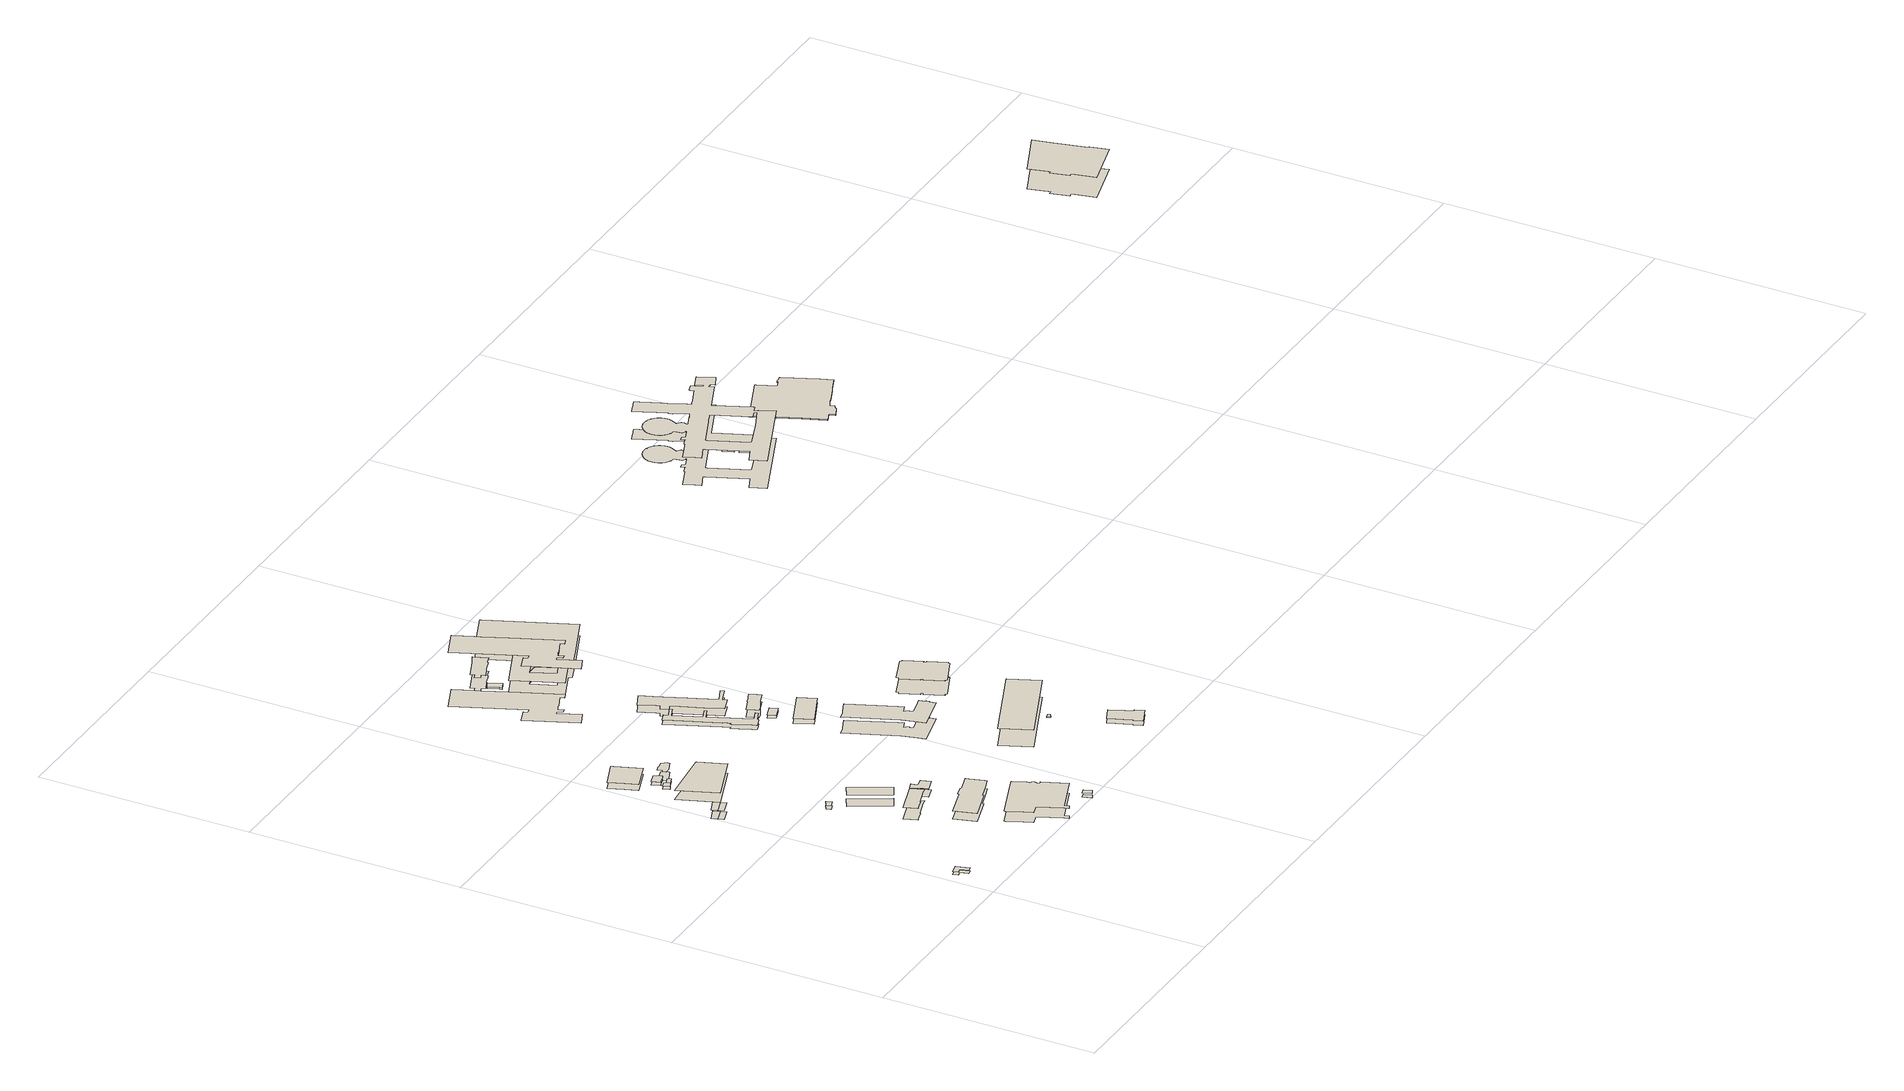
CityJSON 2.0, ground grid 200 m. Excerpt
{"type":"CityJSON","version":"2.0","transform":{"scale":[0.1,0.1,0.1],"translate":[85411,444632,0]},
"CityObjects":{
"building1":{"type":"Building","attributes":{"yearOfConstruction":"2009-01-01Z","measuredHeight":2.83,"storeysAboveGround":0},"geometry":[{"type":"MultiSurface","lod":"1.2","boundaries":[[[0,1,2,3,4,5]],[[6,7,8,9,10,11]]]}]},
"building2":{"type":"Building","attributes":{"yearOfConstruction":"2011-01-01Z","measuredHeight":8.49,"storeysAboveGround":2},"geometry":[{"type":"MultiSurface","lod":"1.2","boundaries":[[[12,13,14,15]],[[16,17,18,19]]]}]},
"building3":{"type":"Building","attributes":{"yearOfConstruction":"2011-01-01Z","measuredHeight":8.48,"storeysAboveGround":2},"geometry":[{"type":"MultiSurface","lod":"1.2","boundaries":[[[20,21,13,12]],[[22,23,17,16]]]}]},
"building4":{"type":"Building","attributes":{"yearOfConstruction":"2009-01-01Z","measuredHeight":3.76,"storeysAboveGround":1},"geometry":[{"type":"MultiSurface","lod":"1.2","boundaries":[[[24,25,26,27]],[[28,29,30,31]]]}]},
"building5":{"type":"Building","attributes":{"yearOfConstruction":"1968-01-01Z","measuredHeight":2.96,"storeysAboveGround":0},"geometry":[{"type":"MultiSurface","lod":"1.2","boundaries":[[[32,33,34,35,36,37]],[[38,39,40,41,42,43]]]}]},
"building6":{"type":"Building","attributes":{"yearOfConstruction":"2010-01-01Z","measuredHeight":11.3,"storeysAboveGround":3},"geometry":[{"type":"MultiSurface","lod":"1.2","boundaries":[[[44,45,46,47,48,49,50,51,52,53]],[[54,55,56,57,58,59,60,61,62,63]]]}]},
"building7":{"type":"Building","attributes":{"yearOfConstruction":"1956-01-01Z","measuredHeight":5.81,"storeysAboveGround":1},"geometry":[{"type":"MultiSurface","lod":"1.2","boundaries":[[[64,65,66,67,68,69,70,71,72,73,74,75,76,64,77]],[[78,79,80,81,82,83,84,85,86,87,88,89,90,78,91]]]}]},
"building8":{"type":"Building","attributes":{"yearOfConstruction":"2011-01-01Z","measuredHeight":9.12,"storeysAboveGround":3},"geometry":[{"type":"MultiSurface","lod":"1.2","boundaries":[[[92,93,94,95]],[[96,97,98,99]]]}]},
"building9":{"type":"Building","attributes":{"yearOfConstruction":"1967-01-01Z","measuredHeight":2.15,"storeysAboveGround":0},"geometry":[{"type":"MultiSurface","lod":"1.2","boundaries":[[[100,101,102,103]],[[104,105,106,107]]]}]},
"building10":{"type":"Building","attributes":{"yearOfConstruction":"1953-01-01Z","measuredHeight":3.11,"storeysAboveGround":1},"geometry":[{"type":"MultiSurface","lod":"1.2","boundaries":[[[108,109,110,111,112,113,114,115]],[[116,117,118,119,120,121,122,123]]]}]},
"building11":{"type":"Building","attributes":{"yearOfConstruction":"2009-01-01Z","measuredHeight":10.89,"storeysAboveGround":3},"geometry":[{"type":"MultiSurface","lod":"1.2","boundaries":[[[124,125,126,127]],[[128,129,130,131]]]}]},
"building12":{"type":"Building","attributes":{"yearOfConstruction":"1953-01-01Z","measuredHeight":8.52,"storeysAboveGround":2},"geometry":[{"type":"MultiSurface","lod":"1.2","boundaries":[[[110,132,133,134,135,136,137,138,139,140,141,142,143,112,111]],[[144,145,146,147,148,149,150,151,152,153,154,155,156,157,158]]]}]},
"building13":{"type":"Building","attributes":{"yearOfConstruction":"1944-01-01Z","measuredHeight":7.93,"storeysAboveGround":2},"geometry":[{"type":"MultiSurface","lod":"1.2","boundaries":[[[159,160,161,162,163,164,165,166,167,168,169,170,171,172,173,174,175]],[[176,177,178,179,180,181,182,183,184,185,186,187,188,189,190,191,192]]]}]},
"building14":{"type":"Building","attributes":{"yearOfConstruction":"1989-01-01Z","measuredHeight":9.69,"storeysAboveGround":3},"geometry":[{"type":"MultiSurface","lod":"1.2","boundaries":[[[193,194,195,196,197,198,199,200,201,202,203,204,205,206,207,208,209,210,211,210,212,213,214,215,216,217,218,219,220,221,222,223,224,225,226,227,228,229,230,231,232,233,234,235,236,237,238,239,240,241,242,243,244,245,246,247,248,249,250,251,252,253,254,255,256,257,258,259,260,261]],[[262,263,264,265,266,267,268,269,270,271,272,273,274,275,276,277,278,279,280,279,281,282,283,284,285,286,287,288,289,290,291,292,293,294,295,296,297,298,299,300,301,302,303,304,305,306,307,308,309,310,311,312,313,314,315,316,317,318,319,320,321,322,323,324,325,326,327,328,329,330]]]}]},
"building15":{"type":"Building","attributes":{"yearOfConstruction":"2001-01-01Z","measuredHeight":7.94,"storeysAboveGround":2},"geometry":[{"type":"MultiSurface","lod":"1.2","boundaries":[[[331,332,333,334,335,336,337,338]],[[339,340,341,342,343,344,345,346]]]}]},
"building16":{"type":"Building","attributes":{"yearOfConstruction":"1974-01-01Z","measuredHeight":4.14,"storeysAboveGround":1},"geometry":[{"type":"MultiSurface","lod":"1.2","boundaries":[[[347,348,349,350]],[[351,352,353,354]]]}]},
"building17":{"type":"Building","attributes":{"yearOfConstruction":"1965-01-01Z","measuredHeight":52.37,"storeysAboveGround":17},"geometry":[{"type":"MultiSurface","lod":"1.2","boundaries":[[[355,356,357,358,359,360,361,362,363,364,365,366,367,368,369,370,371,372,373,374,375]],[[376,377,378,379,380,381,382,383,384,385,386,387,388,389,390,391,392,393,394,395,396]]]}]},
"building18":{"type":"Building","attributes":{"yearOfConstruction":"1968-01-01Z","measuredHeight":4.04,"storeysAboveGround":1},"geometry":[{"type":"MultiSurface","lod":"1.2","boundaries":[[[397,398,399,400,401,402,403,404,405,406,407,408,409,410,411,412,413,414,415,416,417,418,419,420,421,422,423,424,425,426,427,428]],[[429,430,431,432,433,434,435,436,437,438,439,440,441,442,443,444,445,446,447,448,449,450,451,452,453,454,455,456,457,458,459,460]]]}]},
"building19":{"type":"Building","attributes":{"yearOfConstruction":"1991-01-01Z","measuredHeight":15.61,"storeysAboveGround":5},"geometry":[{"type":"MultiSurface","lod":"1.2","boundaries":[[[461,462,463,464,465,466,467,468,469,470,471,472,473,474,475,476,477,478,479,480,481,482,483,484,485,486,487]],[[488,489,490,491,492,493,494,495,496,497,498,499,500,501,502,503,504,505,506,507,508,509,510,511,512,513,514]]]}]},
"building20":{"type":"Building","attributes":{"yearOfConstruction":"1968-01-01Z","measuredHeight":7.04,"storeysAboveGround":2},"geometry":[{"type":"MultiSurface","lod":"1.2","boundaries":[[[515,516,517,518,519,414,413,410,409,520,521,522,523,524,525,526,527,528,529,530,531,532,533,534,535,536,537,538,539]],[[540,541,542,543,544,545,546,547,548,549,550,551,552,553,554,555,556,557,558,559,560,561,562,563,564,565,566,567,568]]]}]},
"building21":{"type":"Building","attributes":{"yearOfConstruction":"1968-01-01Z","measuredHeight":2.72,"storeysAboveGround":0},"geometry":[{"type":"MultiSurface","lod":"1.2","boundaries":[[[569,570,571,572]],[[573,574,575,576]]]}]},
"building22":{"type":"Building","attributes":{"yearOfConstruction":"1979-01-01Z","measuredHeight":1.59,"storeysAboveGround":0},"geometry":[{"type":"MultiSurface","lod":"1.2","boundaries":[[[577,578,579,580,581,582,583,584,585]],[[586,587,588,589,590,591,592,593,594]]]}]},
"building23":{"type":"Building","attributes":{"yearOfConstruction":"1968-01-01Z","measuredHeight":7.01,"storeysAboveGround":2},"geometry":[{"type":"MultiSurface","lod":"1.2","boundaries":[[[406,405,595,596,597,598,599,600,601,602,603,604,605,606,607,608]],[[609,610,611,612,613,614,615,616,617,618,619,620,621,622,623,624]]]}]},
"building24":{"type":"Building","attributes":{"yearOfConstruction":"2018-01-01Z","measuredHeight":4.53,"storeysAboveGround":1},"geometry":[{"type":"MultiSurface","lod":"1.2","boundaries":[[[625,626,627,628]],[[629,630,631,632]]]}]},
"building25":{"type":"Building","attributes":{"yearOfConstruction":"1997-01-01Z","measuredHeight":12.88,"storeysAboveGround":4},"geometry":[{"type":"MultiSurface","lod":"1.2","boundaries":[[[367,633,634,635,636,637,638,639,640,641,642,643,644,645,646,647,648,368]],[[649,650,651,652,653,654,655,656,657,658,659,660,661,662,663,664,665,666]]]}]},
"building26":{"type":"Building","attributes":{"yearOfConstruction":"2012-01-01Z","measuredHeight":16.18,"storeysAboveGround":5},"geometry":[{"type":"MultiSurface","lod":"1.2","boundaries":[[[667,668,669,670,671,672]],[[673,674,675,676,677,678]]]}]},
"building27":{"type":"Building","attributes":{"yearOfConstruction":"2013-01-01Z","measuredHeight":1.03,"storeysAboveGround":0},"geometry":[{"type":"MultiSurface","lod":"1.2","boundaries":[[[679,680,681,682]],[[683,684,685,686]]]}]},
"building28":{"type":"Building","attributes":{"yearOfConstruction":"2017-01-01Z","measuredHeight":4.37,"storeysAboveGround":1},"geometry":[{"type":"MultiSurface","lod":"1.2","boundaries":[[[687,688,689,690,691,692,693,694,695,696,697,698]],[[699,700,701,702,703,704,705,706,707,708,709,710]]]}]},
"building29":{"type":"Building","attributes":{"yearOfConstruction":"1965-01-01Z","measuredHeight":11.27,"storeysAboveGround":3},"geometry":[{"type":"MultiSurface","lod":"1.2","boundaries":[[[711,712,713,714,715,716,717,718,719,720,366,365,721,722,723,724,711,725,726,727,728,725]],[[729,730,731,732,733,734,735,736,737,738,739,740,741,742,743,744,729,745,746,747,748,745]]]}]},
"building30":{"type":"Building","attributes":{"yearOfConstruction":"2012-01-01Z","measuredHeight":13.68,"storeysAboveGround":4},"geometry":[{"type":"MultiSurface","lod":"1.2","boundaries":[[[749,750,751,752,753,754,755,756,757,758,759,760,761,762,763,764,765,766,767,768]],[[769,770,771,772,773,774,775,776,777,778,779,780,781,782,783,784,785,786,787,788]]]}]},
"building31":{"type":"Building","attributes":{"yearOfConstruction":"1991-01-01Z","measuredHeight":3.62,"storeysAboveGround":1},"geometry":[{"type":"MultiSurface","lod":"1.2","boundaries":[[[789,790,791,792,793,794]],[[795,796,797,798,799,800]]]}]},
"building32":{"type":"Building","attributes":{"yearOfConstruction":"1963-01-01Z","measuredHeight":26.65,"storeysAboveGround":8},"geometry":[{"type":"MultiSurface","lod":"1.2","boundaries":[[[801,802,803,804,805,806,807,808,809,810,811,812,813,814,815,816,817,818,819,820,821,822,823,824,825,826,827,828,829,830,831,832,833,834,835,836,837,838,839,840,841,842,843,844,845,846,847,848,849,850,851,852,853,854,855,856,857,858,859,860,861,862,863,864,865,866,867,868,869,870,871,872,873,874,875,876,877,878,879,880,881,882,883,884,885,886,887,888,889,890,891,892,893,894,895,896,897,898,899,900,901,902,903,904,905,906,907,908,909,910,911,912,913,914,915,916,917,918,919,920,921,922,923,924,925,926,927,928,929,930,931,932,933,934,935,936,937,938,939,940,941,942,943,944,945,946,947,948,949,950,951,952,953,954,955,956,957,958,959,960,961,962,963,964,965,966,967,968,969,970,971,972,973,974,975,976,977,978,979,980,981,982,983,984,985,986,987,988,989,990,991,992,993,994,995,996,997,998,999,1000,1001,1002,1003,1004,1005,1006,1007,1008,1009,1010,1011,1012,1013,1014,1015,1016,1017,1018,1019,1020,1021,1022,1023,1024,1025,1026,1027,1028,1029,1030,1031,1032,1033,1034,1035,1036,1037,1038,1039,1040,1041,1042,1043,1044,1045,1046,1047,1048,1049,1050,1051,1052,1053,1054,1055,1056,1057,1058,1059,1060,1061,1062,1063,1064,1065,1066,1067,1068,1069,1070,1071,1072,1073,1074,1075,1076,1077,1078,1079,1080,1081,1082,1083,1084,1085,1086,1087,1088,1089,1090,1091,1092,1093,1094,1095,1096,1097,1098,1099,1100,1101,1102,1103,1104,1105,1106,1107,1108,1109,1110,1111,1112,1113,1114,1115,1116,1117,1118,1119,1120,1121,1122,1123,1124,1125,1126,1127,1128,1129,1130,1131,1132,1133,1134,1135,1136,1137,1138,1139,1140,1141,1142,1143,1144,1145,1146,1147,1148,1149,1150,1151,1152,1153,1154,1155,1156,1157,1158,1159,1160,1161,1162,1163,1164,1165,1166,1167,1168,1169,1170,1171,1172,1173,1174,1175,1176,1177,1178,1179,1180,1181,1182,1183,1184,1185,1186,1187,1188,1189,1190,1191,1192,1193,1194,1195,1196,1197,1198,1199,1200,1201,1202,1203,1204,1205,1206,1207,1208,1209,1210,1211,1212,1213,1214,1215,1216,1217,1218,1219,1220,1221,1222,1223,1224,1225,1226,1227,1228,1229,1230,1231,1232,1233,1234,1235,1236,1237,1238,1239,1240,1241,1242,1243,1244,1245,1244,1246,1247,1248,1249,1250,1251,1252,1253,1254,1255,1256,801,1257,1258,1259,1260,1261,1262,1263,1264,1265,1266,1267,1268,1269,1270,1271,1257]],[[1272,1273,1274,1275,1276,1277,1278,1279,1280,1281,1282,1283,1284,1285,1286,1287,1288,1289,1290,1291,1292,1293,1294,1295,1296,1297,1298,1299,1300,1301,1302,1303,1304,1305,1306,1307,1308,1309,1310,1311,1312,1313,1314,1315,1316,1317,1318,1319,1320,1321,1322,1323,1324,1325,1326,1327,1328,1329,1330,1331,1332,1333,1334,1335,1336,1337,1338,1339,1340,1341,1342,1343,1344,1345,1346,1347,1348,1349,1350,1351,1352,1353,1354,1355,1356,1357,1358,1359,1360,1361,1362,1363,1364,1365,1366,1367,1368,1369,1370,1371,1372,1373,1374,1375,1376,1377,1378,1379,1380,1381,1382,1383,1384,1385,1386,1387,1388,1389,1390,1391,1392,1393,1394,1395,1396,1397,1398,1399,1400,1401,1402,1403,1404,1405,1406,1407,1408,1409,1410,1411,1412,1413,1414,1415,1416,1417,1418,1419,1420,1421,1422,1423,1424,1425,1426,1427,1428,1429,1430,1431,1432,1433,1434,1435,1436,1437,1438,1439,1440,1441,1442,1443,1444,1445,1446,1447,1448,1449,1450,1451,1452,1453,1454,1455,1456,1457,1458,1459,1460,1461,1462,1463,1464,1465,1466,1467,1468,1469,1470,1471,1472,1473,1474,1475,1476,1477,1478,1479,1480,1481,1482,1483,1484,1485,1486,1487,1488,1489,1490,1491,1492,1493,1494,1495,1496,1497,1498,1499,1500,1501,1502,1503,1504,1505,1506,1507,1508,1509,1510,1511,1512,1513,1514,1515,1516,1517,1518,1519,1520,1521,1522,1523,1524,1525,1526,1527,1528,1529,1530,1531,1532,1533,1534,1535,1536,1537,1538,1539,1540,1541,1542,1543,1544,1545,1546,1547,1548,1549,1550,1551,1552,1553,1554,1555,1556,1557,1558,1559,1560,1561,1562,1563,1564,1565,1566,1567,1568,1569,1570,1571,1572,1573,1574,1575,1576,1577,1578,1579,1580,1581,1582,1583,1584,1585,1586,1587,1588,1589,1590,1591,1592,1593,1594,1595,1596,1597,1598,1599,1600,1601,1602,1603,1604,1605,1606,1607,1608,1609,1610,1611,1612,1613,1614,1615,1616,1617,1618,1619,1620,1621,1622,1623,1624,1625,1626,1627,1628,1629,1630,1631,1632,1633,1634,1635,1636,1637,1638,1639,1640,1641,1642,1643,1644,1645,1646,1647,1648,1649,1650,1651,1652,1653,1654,1655,1656,1657,1658,1659,1660,1661,1662,1663,1664,1665,1666,1667,1668,1669,1670,1671,1672,1673,1674,1675,1676,1677,1678,1679,1680,1681,1682,1683,1684,1685,1686,1687,1688,1689,1690,1691,1692,1693,1694,1695,1696,1697,1698,1699,1700,1701,1702,1703,1704,1705,1706,1707,1708,1709,1710,1711,1712,1713,1714,1715,1716,1715,1717,1718,1719,1720,1721,1722,1723,1724,1725,1726,1727,1272,1728,1729,1730,1731,1732,1733,1734,1735,1736,1737,1738,1739,1740,1741,1742,1728]]]}]},
"building33":{"type":"Building","attributes":{"yearOfConstruction":"1970-01-01Z","measuredHeight":2.94,"storeysAboveGround":0},"geometry":[{"type":"MultiSurface","lod":"1.2","boundaries":[[[1743,1744,1745,1746]],[[1747,1748,1749,1750]]]}]},
"building34":{"type":"Building","attributes":{"yearOfConstruction":"2017-01-01Z","measuredHeight":1.04,"storeysAboveGround":0},"geometry":[{"type":"MultiSurface","lod":"1.2","boundaries":[[[1751,1752,1753,1754,1755,1756,1757,1758,1759,1760,1761,1762,1763,1764,1765,1766,1767,1768,1769,1770,1771,1772,1773,1774,1775,1776,1777,1778,1779,1780,1781,1782,1783,1784,1785,1786,1787,1788,1789,1790,1791,1792,1793,1794,1795,1796,1797,1798,1799,1800,1801,1802,1803,1804]],[[1805,1806,1807,1808,1809,1810,1811,1812,1813,1814,1815,1816,1817,1818,1819,1820,1821,1822,1823,1824,1825,1826,1827,1828,1829,1830,1831,1832,1833,1834,1835,1836,1837,1838,1839,1840,1841,1842,1843,1844,1845,1846,1847,1848,1849,1850,1851,1852,1853,1854,1855,1856,1857,1858]]]}]},
"building35":{"type":"Building","attributes":{"yearOfConstruction":"2010-01-01Z","measuredHeight":19.54,"storeysAboveGround":6},"geometry":[{"type":"MultiSurface","lod":"1.2","boundaries":[[[1859,1860,1861,1862,1863,1864,1865,1866,1867,1868,1869,1870,1871,1872,1873,1874]],[[1875,1876,1877,1878,1879,1880,1881,1882,1883,1884,1885,1886,1887,1888,1889,1890]]]}]}
},
"vertices":[
[126,390,0],[167,410,0],[192,330,0],[234,340,0],[196,460,0],[113,440,0],[126,390,28],[167,410,28],[192,330,28],[234,340,28],[196,460,28],[113,440,28],
[23,2620,0],[146,2660,0],[127,2720,0],[4,2670,0],[23,2620,85],[146,2660,85],[127,2720,85],[4,2670,85],
[43,2570,0],[165,2610,0],[43,2570,85],[165,2610,85],
[664,1870,0],[646,1920,0],[591,1890,0],[609,1850,0],[664,1870,38],[646,1920,38],[591,1890,38],[609,1850,38],
[277,3200,0],[307,3220,0],[329,3230,0],[313,3260,0],[306,3280,0],[254,3260,0],[277,3200,30],[307,3220,30],[329,3230,30],[313,3260,30],[306,3280,30],[254,3260,30],
[1052,1340,0],[746,1240,0],[786,1120,0],[834,1140,0],[835,1140,0],[893,1150,0],[892,1160,0],[986,1190,0],[1044,1210,0],[1092,1220,0],[1052,1340,113],[746,1240,113],[786,1120,113],[834,1140,113],[835,1140,113],[893,1150,113],[892,1160,113],[986,1190,113],[1044,1210,113],[1092,1220,113],
[301,3780,0],[49,3680,0],[102,3540,0],[100,3540,0],[140,3430,0],[143,3430,0],[395,3520,0],[308,3760,0],[311,3760,0],[307,3770,0],[304,3770,0],[303,3770,0],[302,3780,0],[300,3780,0],[301,3780,58],[49,3680,58],[102,3540,58],[100,3540,58],[140,3430,58],[143,3430,58],[395,3520,58],[308,3760,58],[311,3760,58],[307,3770,58],[304,3770,58],[303,3770,58],[302,3780,58],[300,3780,58],
[279,2730,0],[744,2900,0],[649,3150,0],[145,3090,0],[279,2730,91],[744,2900,91],[649,3150,91],[145,3090,91],
[328,3230,0],[403,3260,0],[391,3290,0],[317,3260,0],[328,3230,22],[403,3260,22],[391,3290,22],[317,3260,22],
[302,3300,0],[315,3310,0],[383,3330,0],[400,3340,0],[385,3380,0],[379,3380,0],[366,3410,0],[273,3380,0],[302,3300,31],[315,3310,31],[383,3330,31],[400,3340,31],[385,3380,31],[379,3380,31],[366,3410,31],[273,3380,31],
[899,1410,0],[1009,1470,0],[823,1820,0],[712,1760,0],[899,1410,109],[1009,1470,109],[823,1820,109],[712,1760,109],
[395,3300,0],[439,3300,0],[529,3340,0],[527,3350,0],[531,3350,0],[532,3360,0],[525,3370,0],[519,3380,0],[515,3380,0],[501,3410,0],[438,3390,0],[434,3400,0],[383,3330,85],[395,3300,85],[439,3300,85],[529,3340,85],[527,3350,85],[531,3350,85],[532,3360,85],[525,3370,85],[519,3380,85],[515,3380,85],[501,3410,85],[438,3390,85],[434,3400,85],[385,3380,85],[400,3340,85],
[1463,1030,0],[1441,1020,0],[1304,980,0],[1300,990,0],[1218,970,0],[1219,960,0],[1206,960,0],[1209,950,0],[936,870,0],[996,670,0],[1283,760,0],[1278,770,0],[1435,820,0],[1495,840,0],[1517,850,0],[1510,870,0],[1470,1000,0],[1463,1030,79],[1441,1020,79],[1304,980,79],[1300,990,79],[1218,970,79],[1219,960,79],[1206,960,79],[1209,950,79],[936,870,79],[996,670,79],[1283,760,79],[1278,770,79],[1435,820,79],[1495,840,79],[1517,850,79],[1510,870,79],[1470,1000,79],
[1657,420,0],[1643,450,0],[1644,450,0],[1645,450,0],[1646,450,0],[1647,450,0],[1648,450,0],[1649,450,0],[1649,460,0],[1650,460,0],[1651,460,0],[1652,460,0],[1653,460,0],[1654,460,0],[1655,460,0],[1656,460,0],[1657,460,0],[1657,470,0],[1658,470,0],[1657,480,0],[1656,480,0],[1655,480,0],[1654,480,0],[1653,480,0],[1652,480,0],[1651,480,0],[1650,480,0],[1650,490,0],[1649,490,0],[1648,490,0],[1647,490,0],[1646,490,0],[1645,490,0],[1644,490,0],[1643,490,0],[1642,490,0],[1641,490,0],[1640,490,0],[1639,490,0],[1638,490,0],[1637,490,0],[1636,490,0],[1635,490,0],[1634,490,0],[1633,490,0],[1632,490,0],[1631,490,0],[1631,480,0],[1630,480,0],[1623,500,0],[1632,510,0],[1623,530,0],[1622,530,0],[1599,590,0],[1575,650,0],[1573,650,0],[1518,630,0],[1106,470,0],[1108,460,0],[1132,400,0],[1197,240,0],[1293,270,0],[1382,50,0],[1383,50,0],[1397,10,0],[1435,30,0],[1420,70,0],[1766,200,0],[1677,430,0],[1657,420,97],[1643,450,97],[1644,450,97],[1645,450,97],[1646,450,97],[1647,450,97],[1648,450,97],[1649,450,97],[1649,460,97],[1650,460,97],[1651,460,97],[1652,460,97],[1653,460,97],[1654,460,97],[1655,460,97],[1656,460,97],[1657,460,97],[1657,470,97],[1658,470,97],[1657,480,97],[1656,480,97],[1655,480,97],[1654,480,97],[1653,480,97],[1652,480,97],[1651,480,97],[1650,480,97],[1650,490,97],[1649,490,97],[1648,490,97],[1647,490,97],[1646,490,97],[1645,490,97],[1644,490,97],[1643,490,97],[1642,490,97],[1641,490,97],[1640,490,97],[1639,490,97],[1638,490,97],[1637,490,97],[1636,490,97],[1635,490,97],[1634,490,97],[1633,490,97],[1632,490,97],[1631,490,97],[1631,480,97],[1630,480,97],[1623,500,97],[1632,510,97],[1623,530,97],[1622,530,97],[1599,590,97],[1575,650,97],[1573,650,97],[1518,630,97],[1106,470,97],[1108,460,97],[1132,400,97],[1197,240,97],[1293,270,97],[1382,50,97],[1383,50,97],[1397,10,97],[1435,30,97],[1420,70,97],[1766,200,97],[1677,430,97],
[1171,1390,0],[1109,1370,0],[1132,1300,0],[1143,1300,0],[1167,1220,0],[1287,1260,0],[1260,1350,0],[1191,1330,0],[1171,1390,79],[1109,1370,79],[1132,1300,79],[1143,1300,79],[1167,1220,79],[1287,1260,79],[1260,1350,79],[1191,1330,79],
[1794,0,0],[1839,20,0],[1811,90,0],[1766,80,0],[1794,0,41],[1839,20,41],[1811,90,41],[1766,80,41],
[1048,4440,0],[965,4640,0],[995,4650,0],[1015,4600,0],[1048,4610,0],[1027,4660,0],[1085,4690,0],[1086,4680,0],[1214,4740,0],[1229,4700,0],[1281,4720,0],[1099,5160,0],[1007,5380,0],[989,5430,0],[914,5610,0],[651,5500,0],[910,4870,0],[874,4860,0],[858,4900,0],[729,4850,0],[921,4380,0],[1048,4440,524],[965,4640,524],[995,4650,524],[1015,4600,524],[1048,4610,524],[1027,4660,524],[1085,4690,524],[1086,4680,524],[1214,4740,524],[1229,4700,524],[1281,4720,524],[1099,5160,524],[1007,5380,524],[989,5430,524],[914,5610,524],[651,5500,524],[910,4870,524],[874,4860,524],[858,4900,524],[729,4850,524],[921,4380,524],
[1423,3220,0],[1449,3160,0],[1493,3060,0],[1507,3020,0],[1560,3040,0],[1587,3050,0],[1604,3060,0],[1599,3070,0],[1692,3110,0],[1684,3130,0],[1590,3090,0],[1433,3470,0],[1527,3510,0],[1518,3530,0],[1424,3490,0],[1322,3740,0],[1417,3780,0],[1408,3800,0],[1314,3760,0],[1297,3800,0],[1294,3800,0],[1293,3800,0],[1216,3770,0],[1218,3760,0],[1220,3760,0],[1221,3760,0],[1412,3300,0],[1414,3300,0],[1429,3260,0],[1433,3250,0],[1439,3230,0],[1422,3230,0],[1423,3220,40],[1449,3160,40],[1493,3060,40],[1507,3020,40],[1560,3040,40],[1587,3050,40],[1604,3060,40],[1599,3070,40],[1692,3110,40],[1684,3130,40],[1590,3090,40],[1433,3470,40],[1527,3510,40],[1518,3530,40],[1424,3490,40],[1322,3740,40],[1417,3780,40],[1408,3800,40],[1314,3760,40],[1297,3800,40],[1294,3800,40],[1293,3800,40],[1216,3770,40],[1218,3760,40],[1220,3760,40],[1221,3760,40],[1412,3300,40],[1414,3300,40],[1429,3260,40],[1433,3250,40],[1439,3230,40],[1422,3230,40],
[2001,1790,0],[2027,1690,0],[2362,1770,0],[2347,1830,0],[2355,1830,0],[2347,1860,0],[2340,1860,0],[2325,1920,0],[2290,1910,0],[2142,1870,0],[2132,1890,0],[2131,1900,0],[2127,1910,0],[2133,1910,0],[2125,1930,0],[2119,1930,0],[2108,1950,0],[2131,1960,0],[2177,1980,0],[2155,2030,0],[1982,2450,0],[1866,2400,0],[1847,2390,0],[1779,2370,0],[1904,2060,0],[1972,1900,0],[1990,1830,0],[2001,1790,156],[2027,1690,156],[2362,1770,156],[2347,1830,156],[2355,1830,156],[2347,1860,156],[2340,1860,156],[2325,1920,156],[2290,1910,156],[2142,1870,156],[2132,1890,156],[2131,1900,156],[2127,1910,156],[2133,1910,156],[2125,1930,156],[2119,1930,156],[2108,1950,156],[2131,1960,156],[2177,1980,156],[2155,2030,156],[1982,2450,156],[1866,2400,156],[1847,2390,156],[1779,2370,156],[1904,2060,156],[1972,1900,156],[1990,1830,156],
[1329,3990,0],[1364,3900,0],[1377,3870,0],[1332,3850,0],[1363,3780,0],[1587,3370,0],[1589,3370,0],[1725,3420,0],[1712,3450,0],[1710,3460,0],[1846,3510,0],[1835,3540,0],[1700,3480,0],[1628,3660,0],[1599,3730,0],[1517,3920,0],[1505,3950,0],[1502,3960,0],[1487,4000,0],[1470,4040,0],[1464,4050,0],[1461,4060,0],[1440,4110,0],[1437,4110,0],[1302,4050,0],[1329,3990,70],[1364,3900,70],[1377,3870,70],[1332,3850,70],[1363,3780,70],[1408,3800,70],[1417,3780,70],[1518,3530,70],[1527,3510,70],[1587,3370,70],[1589,3370,70],[1725,3420,70],[1712,3450,70],[1710,3460,70],[1846,3510,70],[1835,3540,70],[1700,3480,70],[1628,3660,70],[1599,3730,70],[1517,3920,70],[1505,3950,70],[1502,3960,70],[1487,4000,70],[1470,4040,70],[1464,4050,70],[1461,4060,70],[1440,4110,70],[1437,4110,70],[1302,4050,70],
[1752,2970,0],[1864,3010,0],[1834,3080,0],[1722,3040,0],[1752,2970,27],[1864,3010,27],[1834,3080,27],[1722,3040,27],
[1111,5250,0],[1118,5230,0],[1177,5260,0],[1159,5300,0],[1158,5300,0],[1149,5320,0],[1148,5320,0],[1126,5380,0],[1067,5350,0],[1111,5250,16],[1118,5230,16],[1177,5260,16],[1159,5300,16],[1158,5300,16],[1149,5320,16],[1148,5320,16],[1126,5380,16],[1067,5350,16],
[1697,3100,0],[1733,3110,0],[1833,3160,0],[1934,3200,0],[1919,3240,0],[1918,3240,0],[1902,3280,0],[1901,3280,0],[1891,3300,0],[1856,3290,0],[1822,3270,0],[1782,3260,0],[1770,3250,0],[1654,3200,0],[1684,3130,70],[1692,3110,70],[1697,3100,70],[1733,3110,70],[1833,3160,70],[1934,3200,70],[1919,3240,70],[1918,3240,70],[1902,3280,70],[1901,3280,70],[1891,3300,70],[1856,3290,70],[1822,3270,70],[1782,3260,70],[1770,3250,70],[1654,3200,70],
[1809,2640,0],[2139,2780,0],[2072,2940,0],[1741,2800,0],[1809,2640,45],[2139,2780,45],[2072,2940,45],[1741,2800,45],
[1028,5390,0],[1046,5400,0],[1061,5360,0],[1145,5400,0],[1200,5420,0],[1208,5420,0],[1258,5440,0],[1266,5450,0],[1331,5470,0],[1281,5600,0],[1221,5570,0],[1204,5560,0],[1011,5480,0],[1027,5440,0],[1018,5440,0],[998,5430,0],[1007,5380,129],[1028,5390,129],[1046,5400,129],[1061,5360,129],[1145,5400,129],[1200,5420,129],[1208,5420,129],[1258,5440,129],[1266,5450,129],[1331,5470,129],[1281,5600,129],[1221,5570,129],[1204,5560,129],[1011,5480,129],[1027,5440,129],[1018,5440,129],[998,5430,129],[989,5430,129],
[2206,1110,0],[2323,830,0],[2824,1040,0],[3095,1150,0],[2978,1430,0],[2661,1300,0],[2206,1110,162],[2323,830,162],[2824,1040,162],[3095,1150,162],[2978,1430,162],[2661,1300,162],
[2824,930,0],[2858,950,0],[2848,970,0],[2814,960,0],[2824,930,10],[2858,950,10],[2848,970,10],[2814,960,10],
[2961,470,0],[2994,400,0],[3017,340,0],[3047,270,0],[3035,260,0],[3068,180,0],[3227,250,0],[3195,330,0],[3183,320,0],[3151,400,0],[3130,450,0],[3097,530,0],[2961,470,44],[2994,400,44],[3017,340,44],[3047,270,44],[3035,260,44],[3068,180,44],[3227,250,44],[3195,330,44],[3183,320,44],[3151,400,44],[3130,450,44],[3097,530,44],
[2212,5070,0],[1890,5840,0],[1889,5850,0],[1459,5670,0],[1460,5670,0],[1462,5670,0],[1733,5010,0],[1650,4980,0],[1503,5330,0],[1238,5220,0],[1420,4780,0],[1546,4830,0],[1562,4800,0],[1782,4890,0],[1301,5070,0],[1429,5120,0],[1517,4910,0],[1390,4850,0],[2212,5070,113],[1890,5840,113],[1889,5850,113],[1459,5670,113],[1460,5670,113],[1462,5670,113],[1733,5010,113],[1650,4980,113],[1503,5330,113],[1238,5220,113],[1099,5160,113],[1281,4720,113],[1420,4780,113],[1546,4830,113],[1562,4800,113],[1782,4890,113],[1301,5070,113],[1429,5120,113],[1517,4910,113],[1390,4850,113],
[2773,1880,0],[3028,1990,0],[3022,2000,0],[3040,2010,0],[2970,2180,0],[2952,2170,0],[2941,2200,0],[2960,2200,0],[2890,2370,0],[2871,2370,0],[2865,2380,0],[2609,2280,0],[2616,2260,0],[2597,2250,0],[2667,2080,0],[2686,2090,0],[2696,2070,0],[2678,2060,0],[2748,1890,0],[2766,1900,0],[2773,1880,137],[3028,1990,137],[3022,2000,137],[3040,2010,137],[2970,2180,137],[2952,2170,137],[2941,2200,137],[2960,2200,137],[2890,2370,137],[2871,2370,137],[2865,2380,137],[2609,2280,137],[2616,2260,137],[2597,2250,137],[2667,2080,137],[2686,2090,137],[2696,2070,137],[2678,2060,137],[2748,1890,137],[2766,1900,137],
[5547,5350,0],[5611,5370,0],[5572,5460,0],[5567,5460,0],[5555,5460,0],[5508,5440,0],[5547,5350,36],[5611,5370,36],[5572,5460,36],[5567,5460,36],[5555,5460,36],[5508,5440,36],
[5115,5630,0],[5116,5630,0],[5131,5590,0],[5118,5590,0],[5116,5590,0],[5068,5570,0],[5065,5560,0],[4866,5480,0],[4865,5480,0],[4878,5450,0],[4905,5380,0],[4910,5370,0],[4928,5330,0],[5061,5390,0],[5068,5370,0],[5066,5370,0],[5211,5020,0],[5077,4960,0],[5136,4820,0],[5909,5140,0],[5852,5280,0],[5851,5280,0],[5844,5280,0],[5831,5310,0],[5884,5330,0],[5880,5340,0],[5745,5670,0],[6028,5790,0],[6008,5830,0],[6028,5840,0],[6032,5830,0],[6049,5840,0],[6065,5800,0],[6173,5850,0],[6110,6000,0],[5985,5950,0],[6013,5880,0],[5994,5870,0],[5966,5940,0],[5965,5940,0],[5950,5970,0],[5937,5970,0],[5889,5950,0],[5882,5940,0],[5896,5910,0],[5733,5840,0],[5698,5830,0],[5691,5820,0],[5681,5820,0],[5666,5860,0],[5601,6010,0],[5581,6060,0],[5571,6090,0],[5552,6130,0],[5550,6140,0],[5531,6180,0],[5511,6230,0],[5494,6270,0],[5462,6260,0],[5441,6250,0],[5417,6240,0],[5389,6230,0],[5343,6210,0],[5379,6120,0],[5384,6110,0],[5461,5930,0],[5456,5920,0],[5469,5890,0],[5473,5890,0],[5530,5760,0],[5475,5730,0],[5456,5730,0],[5367,5690,0],[5366,5690,0],[5361,5700,0],[5372,5710,0],[5373,5710,0],[5373,5730,0],[5373,5760,0],[5340,5780,0],[5331,5790,0],[5332,5790,0],[5333,5790,0],[5334,5790,0],[5335,5800,0],[5336,5800,0],[5337,5800,0],[5338,5800,0],[5339,5800,0],[5340,5800,0],[5341,5800,0],[5342,5810,0],[5343,5810,0],[5344,5810,0],[5345,5810,0],[5346,5810,0],[5347,5810,0],[5348,5810,0],[5348,5820,0],[5349,5820,0],[5350,5820,0],[5351,5820,0],[5352,5820,0],[5353,5820,0],[5354,5830,0],[5355,5830,0],[5356,5830,0],[5357,5830,0],[5358,5830,0],[5359,5840,0],[5360,5840,0],[5361,5840,0],[5362,5850,0],[5363,5850,0],[5364,5850,0],[5364,5860,0],[5365,5860,0],[5366,5860,0],[5366,5870,0],[5367,5870,0],[5367,5880,0],[5367,5890,0],[5367,5900,0],[5366,5900,0],[5366,5910,0],[5365,5910,0],[5364,5920,0],[5363,5920,0],[5362,5920,0],[5362,5930,0],[5361,5930,0],[5360,5930,0],[5359,5930,0],[5358,5940,0],[5357,5940,0],[5356,5940,0],[5355,5940,0],[5354,5950,0],[5353,5950,0],[5352,5950,0],[5351,5950,0],[5350,5950,0],[5349,5960,0],[5348,5960,0],[5347,5960,0],[5346,5960,0],[5345,5960,0],[5344,5960,0],[5343,5970,0],[5342,5970,0],[5341,5970,0],[5340,5970,0],[5339,5970,0],[5338,5970,0],[5337,5970,0],[5336,5980,0],[5335,5980,0],[5334,5980,0],[5333,5980,0],[5331,5980,0],[5330,5980,0],[5329,5980,0],[5328,5980,0],[5327,5990,0],[5326,5990,0],[5324,5990,0],[5323,5990,0],[5322,5990,0],[5321,5990,0],[5319,5990,0],[5318,5990,0],[5317,6000,0],[5316,6000,0],[5314,6000,0],[5313,6000,0],[5312,6000,0],[5310,6000,0],[5309,6000,0],[5308,6000,0],[5306,6000,0],[5305,6000,0],[5303,6010,0],[5302,6010,0],[5300,6010,0],[5299,6010,0],[5298,6010,0],[5296,6010,0],[5295,6010,0],[5293,6010,0],[5292,6010,0],[5290,6010,0],[5289,6010,0],[5287,6010,0],[5286,6020,0],[5284,6020,0],[5283,6020,0],[5281,6020,0],[5279,6020,0],[5278,6020,0],[5276,6020,0],[5275,6020,0],[5273,6020,0],[5272,6020,0],[5270,6020,0],[5268,6020,0],[5267,6020,0],[5265,6020,0],[5263,6020,0],[5262,6020,0],[5260,6020,0],[5259,6020,0],[5257,6030,0],[5255,6030,0],[5254,6030,0],[5252,6030,0],[5250,6030,0],[5249,6030,0],[5247,6030,0],[5245,6030,0],[5244,6030,0],[5242,6030,0],[5240,6030,0],[5238,6030,0],[5237,6030,0],[5235,6030,0],[5233,6030,0],[5232,6030,0],[5230,6030,0],[5228,6030,0],[5227,6030,0],[5225,6030,0],[5223,6030,0],[5222,6030,0],[5220,6030,0],[5218,6030,0],[5217,6030,0],[5215,6030,0],[5213,6030,0],[5211,6030,0],[5210,6030,0],[5208,6030,0],[5206,6030,0],[5205,6030,0],[5203,6030,0],[5201,6030,0],[5200,6030,0],[5198,6030,0],[5196,6030,0],[5195,6030,0],[5193,6030,0],[5191,6030,0],[5190,6020,0],[5188,6020,0],[5187,6020,0],[5185,6020,0],[5183,6020,0],[5182,6020,0],[5180,6020,0],[5179,6020,0],[5177,6020,0],[5175,6020,0],[5174,6020,0],[5172,6020,0],[5171,6020,0],[5169,6020,0],[5168,6020,0],[5166,6020,0],[5164,6020,0],[5163,6010,0],[5161,6010,0],[5160,6010,0],[5158,6010,0],[5157,6010,0],[5155,6010,0],[5154,6010,0],[5152,6010,0],[5151,6010,0],[5150,6010,0],[5148,6010,0],[5147,6010,0],[5145,6000,0],[5144,6000,0],[5143,6000,0],[5141,6000,0],[5140,6000,0],[5138,6000,0],[5137,6000,0],[5136,6000,0],[5134,6000,0],[5133,6000,0],[5132,5990,0],[5131,5990,0],[5129,5990,0],[5128,5990,0],[5127,5990,0],[5126,5990,0],[5124,5990,0],[5123,5990,0],[5122,5990,0],[5121,5980,0],[5120,5980,0],[5119,5980,0],[5118,5980,0],[5116,5980,0],[5115,5980,0],[5114,5980,0],[5113,5980,0],[5112,5970,0],[5111,5970,0],[5110,5970,0],[5109,5970,0],[5108,5970,0],[5107,5970,0],[5106,5970,0],[5105,5960,0],[5104,5960,0],[5103,5960,0],[5102,5960,0],[5101,5960,0],[5100,5960,0],[5099,5950,0],[5098,5950,0],[5097,5950,0],[5096,5950,0],[5095,5940,0],[5094,5940,0],[5093,5940,0],[5092,5940,0],[5091,5940,0],[5090,5930,0],[5089,5930,0],[5088,5930,0],[5087,5920,0],[5086,5920,0],[5085,5920,0],[5085,5910,0],[5084,5910,0],[5083,5900,0],[5083,5890,0],[5082,5890,0],[5082,5880,0],[5083,5880,0],[5083,5870,0],[5084,5870,0],[5084,5860,0],[5085,5860,0],[5086,5860,0],[5086,5850,0],[5087,5850,0],[5088,5850,0],[5089,5840,0],[5090,5840,0],[5091,5840,0],[5092,5830,0],[5093,5830,0],[5094,5830,0],[5095,5830,0],[5096,5830,0],[5097,5820,0],[5098,5820,0],[5099,5820,0],[5100,5820,0],[5101,5820,0],[5102,5810,0],[5103,5810,0],[5104,5810,0],[5105,5810,0],[5106,5810,0],[5107,5810,0],[5108,5800,0],[5109,5800,0],[5110,5800,0],[5111,5800,0],[5112,5800,0],[5113,5800,0],[5114,5800,0],[5115,5800,0],[5116,5790,0],[5117,5790,0],[5118,5790,0],[5119,5790,0],[5121,5790,0],[5122,5790,0],[5123,5790,0],[5124,5790,0],[5125,5780,0],[5127,5780,0],[5128,5780,0],[5129,5780,0],[5130,5780,0],[5132,5780,0],[5133,5780,0],[5134,5780,0],[5135,5780,0],[5137,5770,0],[5138,5770,0],[5139,5770,0],[5141,5770,0],[5142,5770,0],[5144,5770,0],[5145,5770,0],[5146,5770,0],[5148,5770,0],[5149,5770,0],[5151,5760,0],[5152,5760,0],[5154,5760,0],[5155,5760,0],[5156,5760,0],[5158,5760,0],[5159,5760,0],[5161,5760,0],[5162,5760,0],[5164,5760,0],[5166,5760,0],[5167,5760,0],[5169,5760,0],[5170,5750,0],[5172,5750,0],[5173,5750,0],[5175,5750,0],[5176,5750,0],[5178,5750,0],[5180,5750,0],[5181,5750,0],[5183,5750,0],[5184,5750,0],[5186,5750,0],[5188,5750,0],[5189,5750,0],[5191,5750,0],[5193,5750,0],[5194,5750,0],[5196,5750,0],[5198,5750,0],[5199,5750,0],[5201,5750,0],[5203,5750,0],[5204,5750,0],[5206,5750,0],[5208,5740,0],[5209,5740,0],[5211,5740,0],[5213,5740,0],[5213,5750,0],[5217,5670,0],[5249,5650,0],[5260,5660,0],[5264,5650,0],[5246,5640,0],[5244,5640,0],[5213,5630,0],[5215,5630,0],[5167,5610,0],[5151,5640,0],[5118,5630,0],[5197,5440,0],[5482,5560,0],[5504,5570,0],[5545,5590,0],[5554,5590,0],[5593,5610,0],[5732,5270,0],[5805,5300,0],[5818,5270,0],[5745,5240,0],[5678,5210,0],[5614,5180,0],[5351,5080,0],[5206,5430,0],[5204,5430,0],[5115,5630,267],[5116,5630,267],[5131,5590,267],[5118,5590,267],[5116,5590,267],[5068,5570,267],[5065,5560,267],[4866,5480,267],[4865,5480,267],[4878,5450,267],[4905,5380,267],[4910,5370,267],[4928,5330,267],[5061,5390,267],[5068,5370,267],[5066,5370,267],[5211,5020,267],[5077,4960,267],[5136,4820,267],[5909,5140,267],[5852,5280,267],[5851,5280,267],[5844,5280,267],[5831,5310,267],[5884,5330,267],[5880,5340,267],[5745,5670,267],[6028,5790,267],[6008,5830,267],[6028,5840,267],[6032,5830,267],[6049,5840,267],[6065,5800,267],[6173,5850,267],[6110,6000,267],[5985,5950,267],[6013,5880,267],[5994,5870,267],[5966,5940,267],[5965,5940,267],[5950,5970,267],[5937,5970,267],[5889,5950,267],[5882,5940,267],[5896,5910,267],[5733,5840,267],[5698,5830,267],[5691,5820,267],[5681,5820,267],[5666,5860,267],[5601,6010,267],[5581,6060,267],[5571,6090,267],[5552,6130,267],[5550,6140,267],[5531,6180,267],[5511,6230,267],[5494,6270,267],[5462,6260,267],[5441,6250,267],[5417,6240,267],[5389,6230,267],[5343,6210,267],[5379,6120,267],[5384,6110,267],[5461,5930,267],[5456,5920,267],[5469,5890,267],[5473,5890,267],[5530,5760,267],[5475,5730,267],[5456,5730,267],[5367,5690,267],[5366,5690,267],[5361,5700,267],[5372,5710,267],[5373,5710,267],[5373,5730,267],[5373,5760,267],[5340,5780,267],[5331,5790,267],[5332,5790,267],[5333,5790,267],[5334,5790,267],[5335,5800,267],[5336,5800,267],[5337,5800,267],[5338,5800,267],[5339,5800,267],[5340,5800,267],[5341,5800,267],[5342,5810,267],[5343,5810,267],[5344,5810,267],[5345,5810,267],[5346,5810,267],[5347,5810,267],[5348,5810,267],[5348,5820,267],[5349,5820,267],[5350,5820,267],[5351,5820,267],[5352,5820,267],[5353,5820,267],[5354,5830,267],[5355,5830,267],[5356,5830,267],[5357,5830,267],[5358,5830,267],[5359,5840,267],[5360,5840,267],[5361,5840,267],[5362,5850,267],[5363,5850,267],[5364,5850,267],[5364,5860,267],[5365,5860,267],[5366,5860,267],[5366,5870,267],[5367,5870,267],[5367,5880,267],[5367,5890,267],[5367,5900,267],[5366,5900,267],[5366,5910,267],[5365,5910,267],[5364,5920,267],[5363,5920,267],[5362,5920,267],[5362,5930,267],[5361,5930,267],[5360,5930,267],[5359,5930,267],[5358,5940,267],[5357,5940,267],[5356,5940,267],[5355,5940,267],[5354,5950,267],[5353,5950,267],[5352,5950,267],[5351,5950,267],[5350,5950,267],[5349,5960,267],[5348,5960,267],[5347,5960,267],[5346,5960,267],[5345,5960,267],[5344,5960,267],[5343,5970,267],[5342,5970,267],[5341,5970,267],[5340,5970,267],[5339,5970,267],[5338,5970,267],[5337,5970,267],[5336,5980,267],[5335,5980,267],[5334,5980,267],[5333,5980,267],[5331,5980,267],[5330,5980,267],[5329,5980,267],[5328,5980,267],[5327,5990,267],[5326,5990,267],[5324,5990,267],[5323,5990,267],[5322,5990,267],[5321,5990,267],[5319,5990,267],[5318,5990,267],[5317,6000,267],[5316,6000,267],[5314,6000,267],[5313,6000,267],[5312,6000,267],[5310,6000,267],[5309,6000,267],[5308,6000,267],[5306,6000,267],[5305,6000,267],[5303,6010,267],[5302,6010,267],[5300,6010,267],[5299,6010,267],[5298,6010,267],[5296,6010,267],[5295,6010,267],[5293,6010,267],[5292,6010,267],[5290,6010,267],[5289,6010,267],[5287,6010,267],[5286,6020,267],[5284,6020,267],[5283,6020,267],[5281,6020,267],[5279,6020,267],[5278,6020,267],[5276,6020,267],[5275,6020,267],[5273,6020,267],[5272,6020,267],[5270,6020,267],[5268,6020,267],[5267,6020,267],[5265,6020,267],[5263,6020,267],[5262,6020,267],[5260,6020,267],[5259,6020,267],[5257,6030,267],[5255,6030,267],[5254,6030,267],[5252,6030,267],[5250,6030,267],[5249,6030,267],[5247,6030,267],[5245,6030,267],[5244,6030,267],[5242,6030,267],[5240,6030,267],[5238,6030,267],[5237,6030,267],[5235,6030,267],[5233,6030,267],[5232,6030,267],[5230,6030,267],[5228,6030,267],[5227,6030,267],[5225,6030,267],[5223,6030,267],[5222,6030,267],[5220,6030,267],[5218,6030,267],[5217,6030,267],[5215,6030,267],[5213,6030,267],[5211,6030,267],[5210,6030,267],[5208,6030,267],[5206,6030,267],[5205,6030,267],[5203,6030,267],[5201,6030,267],[5200,6030,267],[5198,6030,267],[5196,6030,267],[5195,6030,267],[5193,6030,267],[5191,6030,267],[5190,6020,267],[5188,6020,267],[5187,6020,267],[5185,6020,267],[5183,6020,267],[5182,6020,267],[5180,6020,267],[5179,6020,267],[5177,6020,267],[5175,6020,267],[5174,6020,267],[5172,6020,267],[5171,6020,267],[5169,6020,267],[5168,6020,267],[5166,6020,267],[5164,6020,267],[5163,6010,267],[5161,6010,267],[5160,6010,267],[5158,6010,267],[5157,6010,267],[5155,6010,267],[5154,6010,267],[5152,6010,267],[5151,6010,267],[5150,6010,267],[5148,6010,267],[5147,6010,267],[5145,6000,267],[5144,6000,267],[5143,6000,267],[5141,6000,267],[5140,6000,267],[5138,6000,267],[5137,6000,267],[5136,6000,267],[5134,6000,267],[5133,6000,267],[5132,5990,267],[5131,5990,267],[5129,5990,267],[5128,5990,267],[5127,5990,267],[5126,5990,267],[5124,5990,267],[5123,5990,267],[5122,5990,267],[5121,5980,267],[5120,5980,267],[5119,5980,267],[5118,5980,267],[5116,5980,267],[5115,5980,267],[5114,5980,267],[5113,5980,267],[5112,5970,267],[5111,5970,267],[5110,5970,267],[5109,5970,267],[5108,5970,267],[5107,5970,267],[5106,5970,267],[5105,5960,267],[5104,5960,267],[5103,5960,267],[5102,5960,267],[5101,5960,267],[5100,5960,267],[5099,5950,267],[5098,5950,267],[5097,5950,267],[5096,5950,267],[5095,5940,267],[5094,5940,267],[5093,5940,267],[5092,5940,267],[5091,5940,267],[5090,5930,267],[5089,5930,267],[5088,5930,267],[5087,5920,267],[5086,5920,267],[5085,5920,267],[5085,5910,267],[5084,5910,267],[5083,5900,267],[5083,5890,267],[5082,5890,267],[5082,5880,267],[5083,5880,267],[5083,5870,267],[5084,5870,267],[5084,5860,267],[5085,5860,267],[5086,5860,267],[5086,5850,267],[5087,5850,267],[5088,5850,267],[5089,5840,267],[5090,5840,267],[5091,5840,267],[5092,5830,267],[5093,5830,267],[5094,5830,267],[5095,5830,267],[5096,5830,267],[5097,5820,267],[5098,5820,267],[5099,5820,267],[5100,5820,267],[5101,5820,267],[5102,5810,267],[5103,5810,267],[5104,5810,267],[5105,5810,267],[5106,5810,267],[5107,5810,267],[5108,5800,267],[5109,5800,267],[5110,5800,267],[5111,5800,267],[5112,5800,267],[5113,5800,267],[5114,5800,267],[5115,5800,267],[5116,5790,267],[5117,5790,267],[5118,5790,267],[5119,5790,267],[5121,5790,267],[5122,5790,267],[5123,5790,267],[5124,5790,267],[5125,5780,267],[5127,5780,267],[5128,5780,267],[5129,5780,267],[5130,5780,267],[5132,5780,267],[5133,5780,267],[5134,5780,267],[5135,5780,267],[5137,5770,267],[5138,5770,267],[5139,5770,267],[5141,5770,267],[5142,5770,267],[5144,5770,267],[5145,5770,267],[5146,5770,267],[5148,5770,267],[5149,5770,267],[5151,5760,267],[5152,5760,267],[5154,5760,267],[5155,5760,267],[5156,5760,267],[5158,5760,267],[5159,5760,267],[5161,5760,267],[5162,5760,267],[5164,5760,267],[5166,5760,267],[5167,5760,267],[5169,5760,267],[5170,5750,267],[5172,5750,267],[5173,5750,267],[5175,5750,267],[5176,5750,267],[5178,5750,267],[5180,5750,267],[5181,5750,267],[5183,5750,267],[5184,5750,267],[5186,5750,267],[5188,5750,267],[5189,5750,267],[5191,5750,267],[5193,5750,267],[5194,5750,267],[5196,5750,267],[5198,5750,267],[5199,5750,267],[5201,5750,267],[5203,5750,267],[5204,5750,267],[5206,5750,267],[5208,5740,267],[5209,5740,267],[5211,5740,267],[5213,5740,267],[5213,5750,267],[5217,5670,267],[5249,5650,267],[5260,5660,267],[5264,5650,267],[5246,5640,267],[5244,5640,267],[5213,5630,267],[5215,5630,267],[5167,5610,267],[5151,5640,267],[5118,5630,267],[5197,5440,267],[5482,5560,267],[5504,5570,267],[5545,5590,267],[5554,5590,267],[5593,5610,267],[5732,5270,267],[5805,5300,267],[5818,5270,267],[5745,5240,267],[5678,5210,267],[5614,5180,267],[5351,5080,267],[5206,5430,267],[5204,5430,267],
[5599,5220,0],[5663,5250,0],[5626,5340,0],[5562,5310,0],[5599,5220,29],[5663,5250,29],[5626,5340,29],[5562,5310,29],
[6809,5580,0],[6775,5570,0],[6774,5570,0],[6773,5570,0],[6772,5570,0],[6771,5570,0],[6770,5570,0],[6769,5570,0],[6768,5570,0],[6767,5570,0],[6766,5570,0],[6765,5570,0],[6763,5570,0],[6762,5570,0],[6761,5570,0],[6760,5570,0],[6759,5570,0],[6758,5570,0],[6757,5570,0],[6756,5570,0],[6755,5570,0],[6754,5570,0],[6753,5570,0],[6752,5570,0],[6751,5570,0],[6751,5560,0],[6750,5560,0],[6685,5530,0],[6612,5700,0],[6615,5700,0],[6612,5710,0],[6130,5510,0],[6219,5300,0],[6302,5100,0],[6383,4900,0],[6555,4970,0],[6558,4970,0],[6469,4930,0],[6470,4930,0],[6489,4880,0],[6581,4920,0],[6576,4930,0],[6612,4950,0],[6597,4980,0],[6594,4990,0],[6656,5020,0],[6692,5030,0],[6832,5090,0],[6852,5100,0],[6918,5130,0],[6945,5140,0],[6995,5160,0],[6950,5270,0],[6817,5580,0],[6809,5580,10],[6775,5570,10],[6774,5570,10],[6773,5570,10],[6772,5570,10],[6771,5570,10],[6770,5570,10],[6769,5570,10],[6768,5570,10],[6767,5570,10],[6766,5570,10],[6765,5570,10],[6763,5570,10],[6762,5570,10],[6761,5570,10],[6760,5570,10],[6759,5570,10],[6758,5570,10],[6757,5570,10],[6756,5570,10],[6755,5570,10],[6754,5570,10],[6753,5570,10],[6752,5570,10],[6751,5570,10],[6751,5560,10],[6750,5560,10],[6685,5530,10],[6612,5700,10],[6615,5700,10],[6612,5710,10],[6130,5510,10],[6219,5300,10],[6302,5100,10],[6383,4900,10],[6555,4970,10],[6558,4970,10],[6469,4930,10],[6470,4930,10],[6489,4880,10],[6581,4920,10],[6576,4930,10],[6612,4950,10],[6597,4980,10],[6594,4990,10],[6656,5020,10],[6692,5030,10],[6832,5090,10],[6852,5100,10],[6918,5130,10],[6945,5140,10],[6995,5160,10],[6950,5270,10],[6817,5580,10],
[10746,4630,0],[11208,4750,0],[11164,4920,0],[11162,4920,0],[11088,5220,0],[11089,5220,0],[11045,5400,0],[10602,5210,0],[10646,5030,0],[10647,5030,0],[10652,5010,0],[10625,5010,0],[10666,4840,0],[10693,4850,0],[10703,4810,0],[10702,4810,0],[10746,4630,195],[11208,4750,195],[11164,4920,195],[11162,4920,195],[11088,5220,195],[11089,5220,195],[11045,5400,195],[10602,5210,195],[10646,5030,195],[10647,5030,195],[10652,5010,195],[10625,5010,195],[10666,4840,195],[10693,4850,195],[10703,4810,195],[10702,4810,195]
]}
